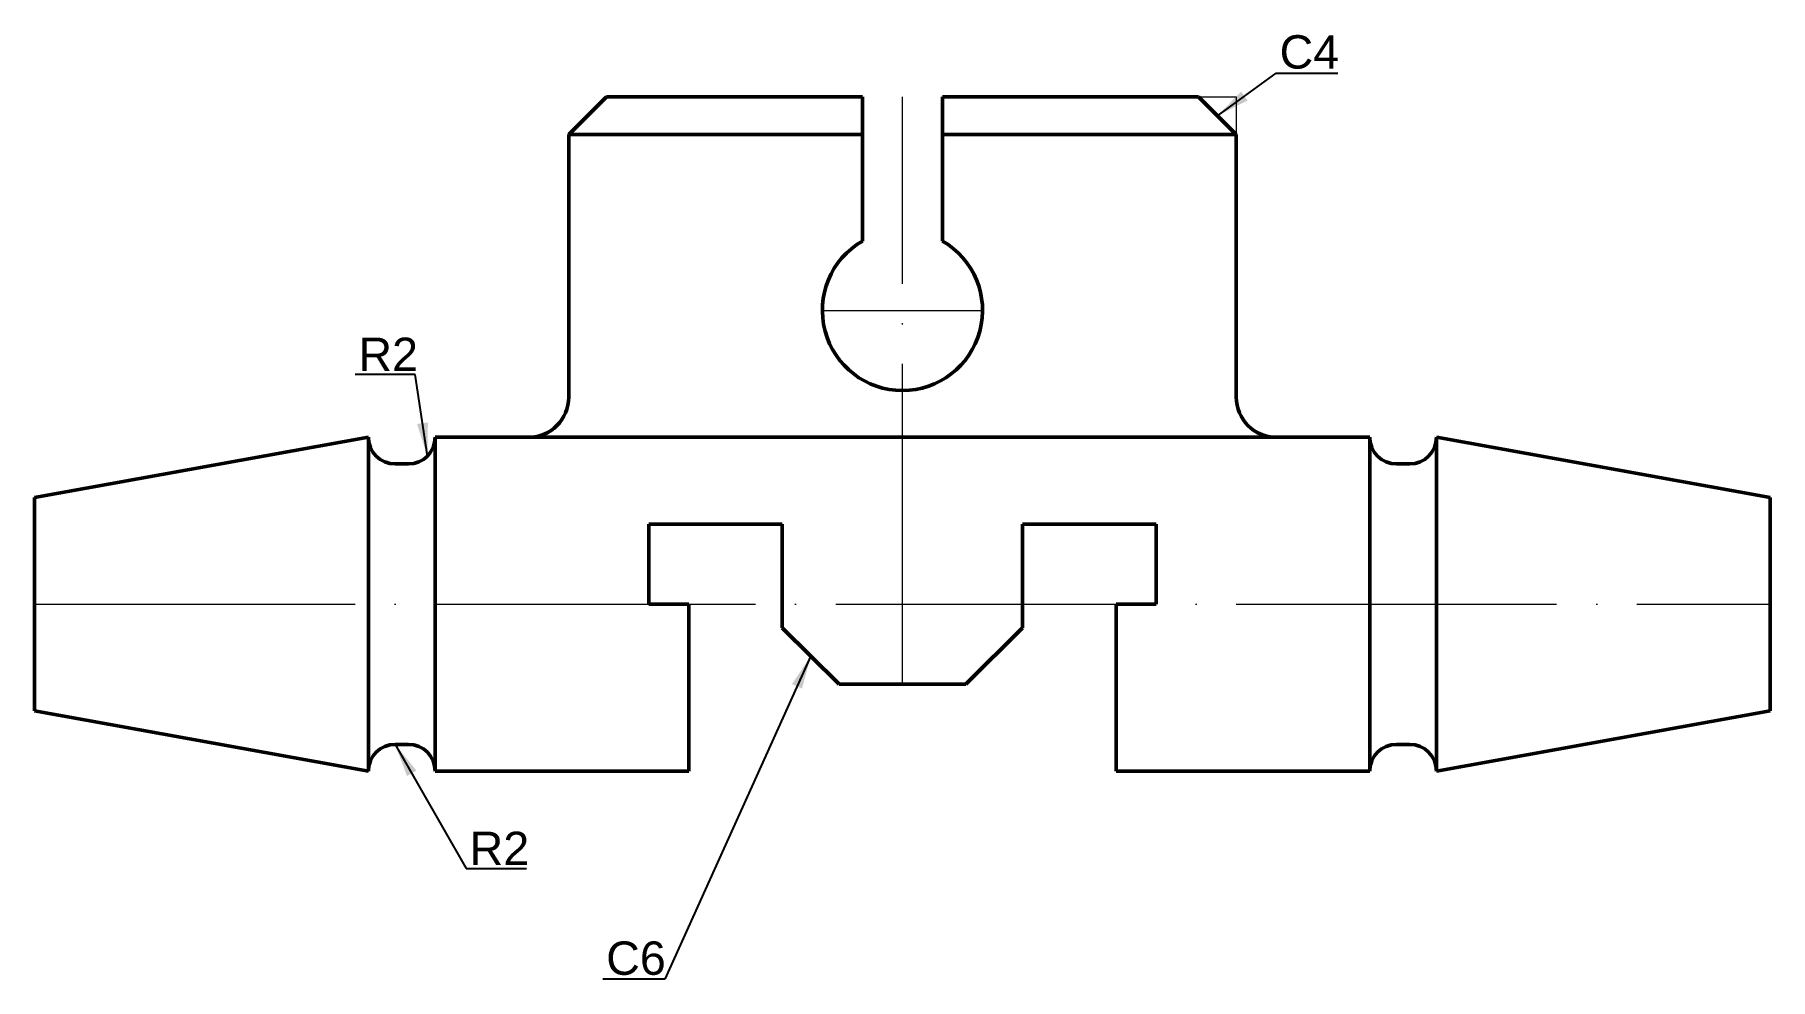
# Model space of a CAD drawing. Header units: millimetres. Extents: x 2378 to 2508, y 660 to 730.
import ezdxf

# ---------------------------------------------------------------- set-up
doc = ezdxf.new("R2010")
doc.units = ezdxf.units.MM
doc.linetypes.add('ACAD_ISO04W100', pattern=[30, 24, -2.95, 0.1, -2.95])
for name, color, linetype, lineweight, true_color in [('Contornos Visibles', 7, 'Continuous', 50, 0xffffff), ('Cotas', 1, 'Continuous', 20, 0xff0000), ('Ejes de revolución', 6, 'ACAD_ISO04W100', 20, 0xff00ff)]:
    doc.layers.add(name, color=color, linetype=linetype, lineweight=lineweight, true_color=true_color)
doc.styles.get("Standard").update_dxf_attribs({"font": ''})
doc.styles.add('textstyle0', font='')
doc.styles.add('textstyle1', font='')
doc.styles.add('textstyle2', font='')
doc.styles.add('textstyle3', font='')
doc.styles.get('Standard').set_extended_font_data('txt')
doc.styles.get('textstyle0').set_extended_font_data('Arial')
doc.styles.get('textstyle1').set_extended_font_data('Arial')
doc.styles.get('textstyle2').set_extended_font_data('Arial')
doc.styles.get('textstyle3').set_extended_font_data('Arial')
doc.dimstyles.get("Standard").update_dxf_attribs({"dimtxt": 2.5, "dimasz": 2.5, "dimexe": 1.25, "dimexo": 0.625, "dimtad": 1, "dimtxsty": 'Standard', "dimcen": 2.5, "dimadec": 0, "dimazin": 0, "dimtfac": 1, "dimtmove": 0, "dimatfit": 3, "dimfxl": 1, "dimarcsym": 0})

msp = doc.modelspace()

# ---------------------------------------------------------------- linework, layer by layer
at = {"layer": 'Contornos Visibles'}
for p, q in [((2420.76, 725.63), (2417.93, 722.8)), ((2439.93, 725.63), (2420.76, 725.63)), ((2439.93, 725.63), (2439.93, 722.8)), ((2445.93, 725.63), (2465.11, 725.63)), ((2445.93, 722.8), (2445.93, 725.63)), ((2465.11, 725.63), (2467.93, 722.8)), ((2417.93, 722.8), (2417.93, 703.13)), ((2417.93, 722.8), (2439.93, 722.8)), ((2439.93, 722.8), (2439.93, 714.82)), ((2467.93, 722.8), (2445.93, 722.8)), ((2445.93, 722.8), (2445.93, 714.82)), ((2467.93, 722.8), (2467.93, 703.13)), ((2402.93, 700.13), (2377.93, 695.63)), ((2402.93, 675.13), (2402.93, 700.13)), ((2407.93, 675.13), (2407.93, 700.13)), ((2407.93, 700.13), (2442.93, 700.13)), ((2477.93, 700.13), (2442.93, 700.13)), ((2477.93, 675.13), (2477.93, 700.13)), ((2482.93, 675.13), (2482.93, 700.13)), ((2482.93, 700.13), (2507.93, 695.63)), ((2405.93, 698.13), (2404.93, 698.13)), ((2479.93, 698.13), (2480.93, 698.13)), ((2377.93, 679.63), (2377.93, 695.63)), ((2507.93, 679.63), (2507.93, 695.63)), ((2433.93, 693.63), (2423.93, 693.63)), ((2423.93, 687.63), (2423.93, 693.63)), ((2433.93, 685.87), (2433.93, 693.63)), ((2451.93, 685.87), (2451.93, 693.63)), ((2451.93, 693.63), (2461.93, 693.63)), ((2461.93, 687.63), (2461.93, 693.63)), ((2426.93, 687.63), (2423.93, 687.63)), ((2426.93, 687.63), (2426.93, 675.13)), ((2458.93, 687.63), (2461.93, 687.63)), ((2458.93, 687.63), (2458.93, 675.13)), ((2433.93, 685.87), (2438.18, 681.63)), ((2451.93, 685.87), (2447.69, 681.63)), ((2438.18, 681.63), (2447.69, 681.63)), ((2377.93, 679.63), (2402.93, 675.13)), ((2507.93, 679.63), (2482.93, 675.13)), ((2405.93, 677.13), (2404.93, 677.13)), ((2479.93, 677.13), (2480.93, 677.13)), ((2426.93, 675.13), (2407.93, 675.13)), ((2458.93, 675.13), (2477.93, 675.13))]:
    msp.add_line(p, q, dxfattribs=at)
for centre, radius, start, end in [((2442.93, 709.63), 6, 120, 60), ((2414.93, 703.13), 3, 270, 0), ((2470.93, 703.13), 3, 180, 270), ((2404.93, 700.13), 2, 180, 270), ((2405.93, 700.13), 2, 270, 0), ((2479.93, 700.13), 2, 180, 270), ((2480.93, 700.13), 2, 270, 0), ((2404.93, 675.13), 2, 90, 180), ((2405.93, 675.13), 2, 0, 90), ((2479.93, 675.13), 2, 90, 180), ((2480.93, 675.13), 2, 0, 90)]:
    msp.add_arc(centre, radius, start, end, dxfattribs=at)
at = {"layer": 'Ejes de revolución'}
for p, q in [((2442.93, 681.63), (2442.93, 725.63)), ((2465.11, 725.63), (2467.93, 725.63)), ((2467.93, 725.63), (2467.93, 722.8)), ((2436.93, 709.63), (2448.93, 709.63)), ((2377.93, 687.63), (2507.93, 687.63))]:
    msp.add_line(p, q, dxfattribs=at)

# ---------------------------------------------------------------- texts
at = {"layer": 'Cotas', "char_height": 2.5, "attachment_point": 1}
for s, insert, style in [('C4', (2471.18, 730.24), 'textstyle3'), ('R2', (2402.18, 707.59), 'textstyle2'), ('R2', (2410.51, 670.59), 'textstyle1'), ('C6', (2420.74, 662.37), 'textstyle0')]:
    msp.add_mtext(s, dxfattribs=dict(at, insert=insert, style=style))

# ---------------------------------------------------------------- leaders
at = {"layer": 'Cotas'}
for points in [[(2466.52, 724.21), (2470.93, 727.41), (2475.55, 727.41)], [(2407.35, 698.71), (2406.43, 704.83), (2401.93, 704.83)], [(2436.06, 683.75), (2425.12, 659.54), (2420.49, 659.54)], [(2404.93, 677.13), (2410.26, 667.83), (2414.76, 667.83)]]:
    msp.add_leader(points, dimstyle='Standard', override={"dimscale": 1}, dxfattribs=at)

doc.saveas('drawing.dxf')
